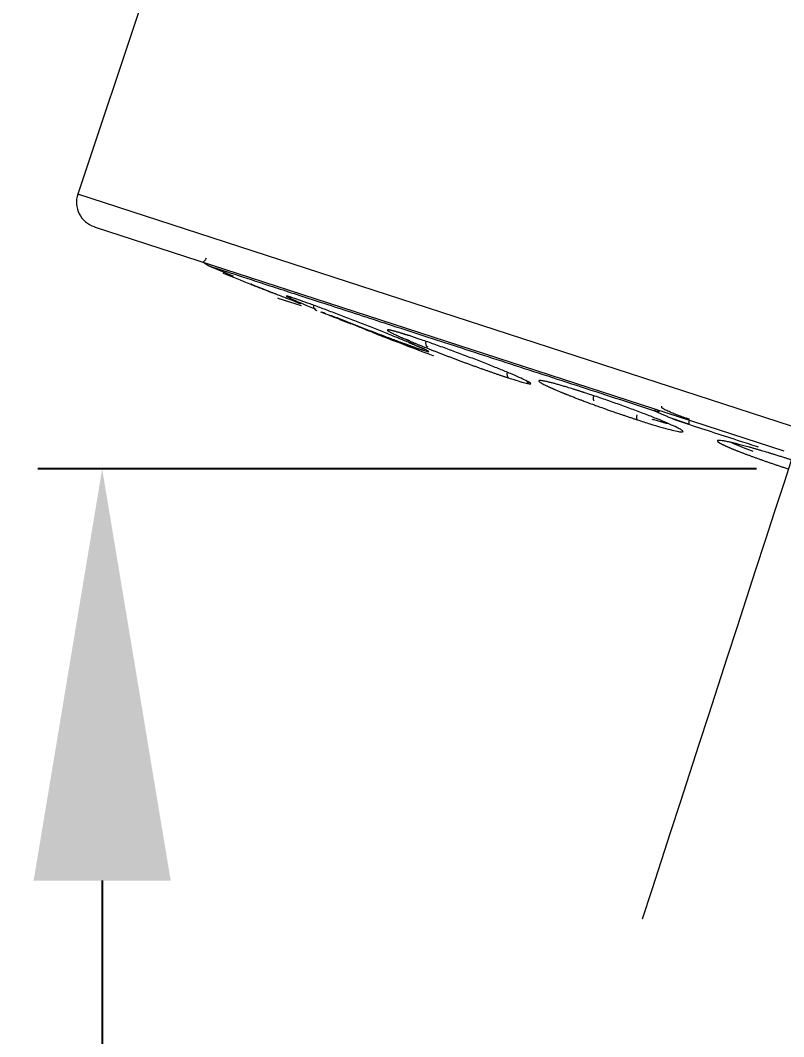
# Model space of a CAD drawing. Header units: millimetres. Extents: x 15183 to 15777, y -3358 to -2518.
# Drawn here: x 15446.02 to 15460.86, y -2827.81 to -2808.06 of the extents above; entities that cross this region are included whole.
import ezdxf

# ---------------------------------------------------------------- set-up
doc = ezdxf.new("R2010")
doc.units = ezdxf.units.MM
doc.linetypes.add('CENTERX2', pattern=[101.6, 63.5, -12.7, 12.7, -12.7])
doc.layers.add('CENTER', color=1, linetype='CENTERX2', lineweight=15)
doc.layers.add('DIM_', color=5, linetype='Continuous', lineweight=9)
doc.styles.get("Standard").update_dxf_attribs({"font": 'arial.ttf'})
doc.dimstyles.new('사본(2) STANDARD', dxfattribs={"dimscale": 0, "dimtxt": 4, "dimasz": 4, "dimexe": 1.25, "dimexo": 0.625, "dimgap": 1.5, "dimtad": 3, "dimtih": 1, "dimtoh": 1, "dimdec": 1, "dimzin": 9, "dimdsep": 46, "dimtxsty": 'Standard', "dimcen": 2.5, "dimclrd": 5, "dimclre": 5, "dimclrt": 5, "dimadec": 0, "dimazin": 0, "dimtfac": 1, "dimtdec": 1, "dimtmove": 0, "dimatfit": 3, "dimfxl": 1.25, "dimtfill": 1, "dimtolj": 1, "dimtzin": 0, "dimarcsym": 0})

# ---------------------------------------------------------------- blocks, each defined once
blk = doc.blocks.new('*D1')
at = {"layer": 'Defpoints', "color": 0, "transparency": 16777216}
for p in [(15447.607, -2816.777), (15460.954, -2816.777, 0), (15651.36, -3036.59, 0)]:
    blk.add_point(p, dxfattribs=at)
at = {"layer": 'DIM_', "color": 5, "lineweight": -2, "transparency": 16777216}
for p, q in [((15460.329, -2816.777), (15446.357, -2816.777)), ((15447.607, -2824.777), (15447.607, -2921.099)), ((15447.607, -3028.59), (15447.607, -2932.268)), ((15650.735, -3036.59), (15446.357, -3036.59))]:
    blk.add_line(p, q, dxfattribs=at)
at = {"layer": 'DIM_', "color": 5, "transparency": 16777216}
for points in [[(15446.274, -2824.777), (15448.94, -2824.777), (15447.607, -2816.777)], [(15446.274, -3028.59), (15448.94, -3028.59), (15447.607, -3036.59)]]:
    blk.add_solid(points, dxfattribs=at)
at = {"layer": 'DIM_', "color": 5, "transparency": 16777216, "insert": (15447.607, -2926.684), "char_height": 8, "attachment_point": 5, "bg_fill": 3, "box_fill_scale": 1.1, "bg_fill_color": 256, "bg_fill_true_color": 13158600, "bg_fill_transparency": 0}
blk.add_mtext('\\A1;219.8', dxfattribs=at)
blk = doc.blocks.new('*D3')
at = {"layer": 'Defpoints', "color": 0, "transparency": 16777216}
for p in [(15499.23, -2698.977, 0), (15677.36, -2727.19, 0), (15544.69, -2774.914), (15389.532, -3036.59, 0), (15677.36, -3115.614, 0)]:
    blk.add_point(p, dxfattribs=at)
at = {"layer": 'DIM_', "color": 5, "lineweight": -2, "transparency": 16777216}
for start, end in [(252.718322, 260.183538), (261.814624, 269.281678)]:
    blk.add_arc((15677.36, -2150.747), 638.111, start, end, dxfattribs=at)
at = {"layer": 'DIM_', "color": 5, "transparency": 16777216}
for points in [[(15487.393, -2761.322), (15488.201, -2758.78), (15480.173, -2757.627)], [(15669.369, -2787.475), (15669.352, -2790.141), (15677.36, -2788.858)]]:
    blk.add_solid(points, dxfattribs=at)
at = {"layer": 'DIM_', "color": 5, "transparency": 16777216, "insert": (15577.538, -2781.002), "char_height": 8, "attachment_point": 5, "bg_fill": 3, "box_fill_scale": 1.1, "bg_fill_color": 256, "bg_fill_true_color": 13158600, "bg_fill_transparency": 0}
blk.add_mtext('\\A1;18°', dxfattribs=at)
blk = doc.blocks.new('*D10')
at = {"layer": 'Defpoints', "color": 0, "transparency": 16777216}
for p in [(15418.411, -2621.89), (15586.061, -2621.89), (15651.36, -3036.59, 0)]:
    blk.add_point(p, dxfattribs=at)
at = {"layer": 'DIM_', "color": 5, "lineweight": -2, "transparency": 16777216}
for p, q in [((15585.436, -2621.89), (15417.161, -2621.89)), ((15418.411, -2629.89), (15418.411, -2823.724)), ((15418.411, -3028.59), (15418.411, -2834.757)), ((15650.735, -3036.59), (15417.161, -3036.59))]:
    blk.add_line(p, q, dxfattribs=at)
at = {"layer": 'DIM_', "color": 5, "transparency": 16777216}
for points in [[(15417.077, -2629.89), (15419.744, -2629.89), (15418.411, -2621.89)], [(15417.077, -3028.59), (15419.744, -3028.59), (15418.411, -3036.59)]]:
    blk.add_solid(points, dxfattribs=at)
at = {"layer": 'DIM_', "color": 5, "transparency": 16777216, "insert": (15418.411, -2829.24), "char_height": 8, "attachment_point": 5, "bg_fill": 3, "box_fill_scale": 1.1, "bg_fill_color": 256, "bg_fill_true_color": 13158600, "bg_fill_transparency": 0}
blk.add_mtext('\\A1;414.7', dxfattribs=at)

msp = doc.modelspace()

# ---------------------------------------------------------------- linework, layer by layer
at = {"linetype": 'Continuous', "lineweight": 18}
for p, q in [((15456.375, -2783.724, 0), (15447.133, -2811.434, 0)), ((15447.452, -2812.068, 0), (15460.858, -2816.423, 0)), ((15451.02, -2813.453, 0), (15451.024, -2813.455, 0)), ((15451.024, -2813.455, 0), (15451.478, -2813.602, 0))]:
    msp.add_line(p, q, dxfattribs=at)
at = {"linetype": 'Continuous', "lineweight": 13}
msp.add_line((15461.007, -2815.942, 0), (15447.133, -2811.434, 0), dxfattribs=at)
at = {"linetype": 'Continuous', "lineweight": 18}
for centre, radius, start, end in [((15447.607, -2811.592, 0), 0.5, 161.5544, 252), ((15511.8, -2661.718, 0), 163.404, 247.76094, 247.96482), ((15511.8, -2661.718, 0), 163.404, 249.00871, 249.29713), ((15454.139, -2814.29, 0), 0.3, 249.3671, 252.0014)]:
    msp.add_arc(centre, radius, start, end, dxfattribs=at)
for centre, major_axis, ratio, start_param, end_param in [((15449.639, -2812.681, 0), (0.0636, 0.0772), 0.006398, 3.055767, 4.696151), ((15455.551, -2814.916, 0), (0.0309, 0.0951), 0.707107, 1.623156, 3.089576), ((15458.044, -2815.726, 0), (0.0309, 0.0951), 0.382683, 1.658598, 3.089576), ((15458.398, -2815.557, 0), (-0.0632, -0.0775), 0.977389, 0.359372, 1.234491)]:
    msp.add_ellipse(centre, major_axis=major_axis, ratio=ratio, start_param=start_param, end_param=end_param, dxfattribs=at)
at = {"linetype": 'Continuous', "lineweight": 13}
for centre, major_axis, ratio, start_param, end_param in [((15450.178, -2812.934, 0), (-0.0309, -0.0951), 0.983374, 6.04784, 6.209619), ((15451.809, -2813.605, 0), (0.0309, 0.0951), 0.92388, 1.778536, 3.141593), ((15453.969, -2814.306, 0), (0.0309, 0.0951), 0.707107, 1.703967, 3.141593), ((15457.201, -2815.357, 0), (0.0309, 0.0951), 0.382683, 1.676066, 3.141593), ((15458.396, -2815.526, 0), (-0.0946, 0.0326), 0.930392, 1.501209, 1.723426), ((15459.046, -2815.815, 0), (0.0309, 0.0951), 0.181591, 1.758373, 3.068028)]:
    msp.add_ellipse(centre, major_axis=major_axis, ratio=ratio, start_param=start_param, end_param=end_param, dxfattribs=at)
at = {"linetype": 'Continuous', "lineweight": 18}
for points, knots in [([(15449.575, -2812.758, 0), (15449.578, -2812.76, 0), (15449.584, -2812.765, 0), (15449.592, -2812.771, 0), (15449.601, -2812.778, 0), (15449.609, -2812.784, 0), (15449.618, -2812.79, 0), (15449.627, -2812.796, 0), (15449.635, -2812.801, 0), (15449.644, -2812.806, 0), (15449.653, -2812.811, 0), (15449.662, -2812.816, 0), (15449.671, -2812.821, 0), (15449.68, -2812.825, 0), (15449.688, -2812.83, 0), (15449.697, -2812.834, 0), (15449.703, -2812.836, 0), (15449.706, -2812.837, 0)], [0, 0, 0, 0, 0.06992, 0.139346, 0.208285, 0.276744, 0.344728, 0.412244, 0.4793, 0.545902, 0.612057, 0.677772, 0.743054, 0.80791, 0.872348, 0.936376, 1, 1, 1, 1]), ([(15449.706, -2812.837, 0), (15449.71, -2812.839, 0), (15449.718, -2812.842, 0), (15449.729, -2812.847, 0), (15449.74, -2812.852, 0), (15449.751, -2812.856, 0), (15449.762, -2812.861, 0), (15449.773, -2812.865, 0), (15449.784, -2812.87, 0), (15449.794, -2812.874, 0), (15449.805, -2812.879, 0), (15449.815, -2812.883, 0), (15449.826, -2812.887, 0), (15449.836, -2812.892, 0), (15449.846, -2812.896, 0), (15449.856, -2812.9, 0), (15449.866, -2812.904, 0), (15449.876, -2812.908, 0), (15449.885, -2812.912, 0), (15449.895, -2812.916, 0), (15449.905, -2812.92, 0), (15449.926, -2812.929, 0), (15449.957, -2812.943, 0), (15449.997, -2812.96, 0), (15450.032, -2812.975, 0), (15450.059, -2812.986, 0), (15450.077, -2812.995, 0), (15450.089, -2813, 0), (15450.1, -2813.005, 0), (15450.11, -2813.009, 0), (15450.119, -2813.013, 0), (15450.127, -2813.017, 0), (15450.134, -2813.02, 0), (15450.139, -2813.023, 0), (15450.144, -2813.025, 0), (15450.147, -2813.027, 0), (15450.15, -2813.028, 0), (15450.151, -2813.029, 0), (15450.151, -2813.029, 0), (15450.15, -2813.03, 0), (15450.148, -2813.029, 0), (15450.145, -2813.028, 0), (15450.142, -2813.027, 0), (15450.14, -2813.027, 0)], [0, 0, 0, 0, 0.013469, 0.026873, 0.040216, 0.053505, 0.066744, 0.079941, 0.0931, 0.106227, 0.119328, 0.132409, 0.145475, 0.158532, 0.171587, 0.184644, 0.197709, 0.210788, 0.223886, 0.23701, 0.250163, 0.263353, 0.326129, 0.388844, 0.452122, 0.516564, 0.545947, 0.574896, 0.603469, 0.631727, 0.659731, 0.687546, 0.715237, 0.742872, 0.770517, 0.798241, 0.82611, 0.854191, 0.882549, 0.911249, 0.940351, 0.969916, 1, 1, 1, 1]), ([(15449.706, -2812.837, 0), (15449.83, -2812.877, 0), (15449.989, -2812.929, 0), (15450.378, -2813.056, 0), (15450.607, -2813.13, 0), (15451.13, -2813.3, 0), (15451.424, -2813.396, 0), (15452.072, -2813.606, 0), (15452.426, -2813.721, 0), (15453.185, -2813.968, 0), (15453.592, -2814.1, 0), (15454.449, -2814.378, 0), (15454.9, -2814.525, 0), (15455.839, -2814.83, 0), (15456.327, -2814.988, 0), (15457.328, -2815.314, 0), (15457.843, -2815.481, 0), (15458.366, -2815.651, 0)], [0, 0, 0, 0, 0.125, 0.125, 0.25, 0.25, 0.375, 0.375, 0.5, 0.5, 0.625, 0.625, 0.75, 0.75, 0.875, 0.875, 1, 1, 1, 1]), ([(15450.495, -2813.186, 0), (15450.496, -2813.186, 0), (15450.496, -2813.186, 0), (15450.498, -2813.187, 0), (15450.5, -2813.187, 0), (15450.503, -2813.189, 0), (15450.507, -2813.19, 0), (15450.513, -2813.192, 0), (15450.52, -2813.195, 0), (15450.529, -2813.199, 0), (15450.54, -2813.203, 0), (15450.554, -2813.209, 0), (15450.57, -2813.215, 0), (15450.589, -2813.222, 0), (15450.613, -2813.232, 0), (15450.647, -2813.245, 0), (15450.701, -2813.267, 0), (15450.783, -2813.299, 0), (15450.865, -2813.331, 0), (15450.928, -2813.356, 0), (15450.961, -2813.369, 0), (15450.991, -2813.381, 0), (15451.01, -2813.389, 0), (15451.018, -2813.392, 0)], [0, 0, 0, 0, 0.0219, 0.04632, 0.073264, 0.102733, 0.13473, 0.169256, 0.20631, 0.245897, 0.285552, 0.326575, 0.368963, 0.412713, 0.457819, 0.517807, 0.606472, 0.723797, 0.869771, 0.903292, 0.938784, 0.976253, 1, 1, 1, 1]), ([(15451.469, -2813.57, 0), (15451.43, -2813.554, 0), (15451.39, -2813.538, 0), (15451.268, -2813.49, 0), (15451.188, -2813.458, 0), (15451.037, -2813.399, 0), (15450.967, -2813.371, 0), (15450.838, -2813.321, 0), (15450.781, -2813.298, 0), (15450.68, -2813.258, 0), (15450.637, -2813.241, 0), (15450.567, -2813.214, 0), (15450.54, -2813.203, 0), (15450.505, -2813.189, 0), (15450.496, -2813.186, 0), (15450.495, -2813.186, 0)], [0, 0, 0, 0, 0.071567, 0.071567, 0.226306, 0.226306, 0.381045, 0.381045, 0.535783, 0.535783, 0.690522, 0.690522, 0.845261, 0.845261, 1, 1, 1, 1]), ([(15451.296, -2813.446, 0), (15451.293, -2813.445, 0), (15451.287, -2813.443, 0), (15451.278, -2813.44, 0), (15451.269, -2813.437, 0), (15451.26, -2813.434, 0), (15451.251, -2813.432, 0), (15451.242, -2813.429, 0), (15451.232, -2813.426, 0), (15451.224, -2813.424, 0), (15451.215, -2813.421, 0), (15451.206, -2813.419, 0), (15451.198, -2813.417, 0), (15451.191, -2813.416, 0), (15451.187, -2813.416, 0), (15451.185, -2813.417, 0), (15451.185, -2813.418, 0), (15451.189, -2813.421, 0), (15451.195, -2813.425, 0), (15451.204, -2813.431, 0), (15451.217, -2813.437, 0), (15451.233, -2813.445, 0), (15451.251, -2813.454, 0), (15451.273, -2813.464, 0), (15451.3, -2813.477, 0), (15451.339, -2813.494, 0), (15451.395, -2813.519, 0), (15451.471, -2813.551, 0), (15451.571, -2813.593, 0), (15451.672, -2813.635, 0), (15451.74, -2813.663, 0), (15451.762, -2813.672, 0)], [0, 0, 0, 0, 0.012487, 0.025899, 0.040235, 0.055498, 0.071687, 0.088803, 0.106846, 0.125817, 0.145714, 0.166541, 0.198498, 0.229082, 0.25829, 0.286118, 0.312563, 0.347965, 0.383407, 0.418894, 0.454428, 0.490014, 0.525655, 0.561353, 0.597112, 0.647446, 0.708518, 0.780326, 0.862866, 0.95613, 1, 1, 1, 1]), ([(15453.85, -2814.469, 0), (15453.885, -2814.48, 0), (15453.913, -2814.489, 0), (15453.95, -2814.498, 0), (15453.96, -2814.499, 0), (15453.961, -2814.495, 0), (15453.953, -2814.49, 0), (15453.919, -2814.471, 0), (15453.893, -2814.459, 0), (15453.825, -2814.428, 0), (15453.783, -2814.409, 0), (15453.683, -2814.366, 0), (15453.626, -2814.342, 0), (15453.498, -2814.289, 0), (15453.428, -2814.26, 0), (15453.278, -2814.199, 0), (15453.198, -2814.166, 0), (15453.031, -2814.099, 0), (15452.944, -2814.065, 0), (15452.766, -2813.995, 0), (15452.675, -2813.959, 0), (15452.494, -2813.889, 0), (15452.403, -2813.854, 0), (15452.225, -2813.785, 0), (15452.138, -2813.752, 0), (15451.97, -2813.688, 0), (15451.889, -2813.658, 0), (15451.737, -2813.602, 0), (15451.666, -2813.576, 0), (15451.536, -2813.529, 0), (15451.478, -2813.508, 0), (15451.375, -2813.472, 0), (15451.331, -2813.457, 0), (15451.296, -2813.446, 0)], [0, 0, 0, 0, 0.0625, 0.0625, 0.125, 0.125, 0.1875, 0.1875, 0.25, 0.25, 0.3125, 0.3125, 0.375, 0.375, 0.4375, 0.4375, 0.5, 0.5, 0.5625, 0.5625, 0.625, 0.625, 0.6875, 0.6875, 0.75, 0.75, 0.8125, 0.8125, 0.875, 0.875, 0.9375, 0.9375, 1, 1, 1, 1]), ([(15451.855, -2813.722, 0), (15451.877, -2813.731, 0), (15451.936, -2813.754, 0), (15452.05, -2813.799, 0), (15452.21, -2813.862, 0), (15452.346, -2813.916, 0), (15452.428, -2813.948, 0), (15452.444, -2813.955, 0)], [0, 0, 0, 0, 0.10688, 0.294234, 0.562009, 0.910147, 1, 1, 1, 1]), ([(15453.264, -2814.278, 0), (15453.265, -2814.279, 0), (15453.256, -2814.275, 0), (15453.221, -2814.261, 0), (15453.195, -2814.251, 0), (15453.125, -2814.224, 0), (15453.083, -2814.207, 0), (15452.982, -2814.167, 0), (15452.924, -2814.144, 0), (15452.796, -2814.093, 0), (15452.725, -2814.066, 0), (15452.575, -2814.006, 0), (15452.494, -2813.974, 0), (15452.327, -2813.908, 0), (15452.24, -2813.874, 0), (15452.062, -2813.804, 0), (15451.971, -2813.768, 0), (15451.881, -2813.732, 0)], [0, 0, 0, 0, 0.125, 0.125, 0.25, 0.25, 0.375, 0.375, 0.5, 0.5, 0.625, 0.625, 0.75, 0.75, 0.875, 0.875, 1, 1, 1, 1]), ([(15452.046, -2813.787, 0), (15452.047, -2813.787, 0), (15452.057, -2813.791, 0), (15452.077, -2813.799, 0), (15452.108, -2813.812, 0), (15452.139, -2813.824, 0), (15452.17, -2813.836, 0), (15452.202, -2813.849, 0), (15452.233, -2813.861, 0), (15452.265, -2813.874, 0), (15452.297, -2813.886, 0), (15452.329, -2813.899, 0), (15452.361, -2813.912, 0), (15452.393, -2813.925, 0), (15452.426, -2813.937, 0), (15452.458, -2813.95, 0), (15452.491, -2813.963, 0), (15452.524, -2813.976, 0), (15452.556, -2813.988, 0), (15452.589, -2814.001, 0), (15452.622, -2814.014, 0), (15452.654, -2814.026, 0), (15452.687, -2814.039, 0), (15452.719, -2814.052, 0), (15452.752, -2814.064, 0), (15452.784, -2814.077, 0), (15452.816, -2814.089, 0), (15452.848, -2814.101, 0), (15452.88, -2814.114, 0), (15452.912, -2814.126, 0), (15452.944, -2814.138, 0), (15452.975, -2814.15, 0), (15453.006, -2814.162, 0), (15453.037, -2814.173, 0), (15453.068, -2814.185, 0), (15453.099, -2814.197, 0), (15453.129, -2814.208, 0), (15453.159, -2814.219, 0), (15453.188, -2814.23, 0), (15453.217, -2814.241, 0), (15453.246, -2814.252, 0), (15453.275, -2814.263, 0), (15453.303, -2814.273, 0), (15453.33, -2814.283, 0), (15453.358, -2814.293, 0), (15453.384, -2814.303, 0), (15453.411, -2814.313, 0), (15453.437, -2814.323, 0), (15453.462, -2814.332, 0), (15453.487, -2814.341, 0), (15453.511, -2814.35, 0), (15453.535, -2814.359, 0), (15453.559, -2814.367, 0), (15453.581, -2814.375, 0), (15453.604, -2814.383, 0), (15453.625, -2814.391, 0), (15453.647, -2814.399, 0), (15453.667, -2814.406, 0), (15453.687, -2814.413, 0), (15453.706, -2814.42, 0), (15453.725, -2814.426, 0), (15453.743, -2814.433, 0), (15453.76, -2814.439, 0), (15453.777, -2814.444, 0), (15453.793, -2814.45, 0), (15453.808, -2814.455, 0), (15453.823, -2814.46, 0), (15453.837, -2814.464, 0), (15453.845, -2814.467, 0), (15453.85, -2814.469, 0)], [0, 0, 0, 0, 0.000387, 0.015497, 0.030607, 0.045718, 0.06083, 0.075942, 0.091055, 0.106169, 0.121284, 0.136399, 0.151515, 0.166631, 0.181748, 0.196866, 0.211985, 0.227105, 0.242225, 0.257347, 0.27247, 0.287593, 0.302717, 0.317843, 0.332969, 0.348096, 0.363225, 0.378354, 0.393486, 0.408618, 0.423751, 0.438886, 0.454022, 0.469159, 0.484298, 0.499438, 0.51458, 0.529723, 0.544868, 0.560015, 0.575163, 0.590312, 0.605463, 0.620616, 0.635771, 0.650927, 0.666085, 0.681245, 0.696406, 0.711569, 0.726733, 0.741899, 0.757066, 0.772235, 0.787407, 0.80258, 0.817755, 0.832933, 0.848114, 0.863298, 0.878484, 0.893674, 0.908865, 0.924058, 0.93925, 0.954442, 0.969632, 0.984818, 1, 1, 1, 1]), ([(15452.713, -2814.061, 0), (15452.767, -2814.082, 0), (15452.823, -2814.104, 0), (15452.879, -2814.126, 0), (15452.893, -2814.132, 0), (15452.907, -2814.137, 0), (15452.92, -2814.142, 0), (15452.933, -2814.148, 0), (15452.946, -2814.153, 0), (15452.959, -2814.158, 0), (15452.971, -2814.163, 0), (15452.983, -2814.167, 0), (15452.995, -2814.172, 0), (15453.006, -2814.177, 0), (15453.017, -2814.181, 0), (15453.028, -2814.185, 0), (15453.039, -2814.189, 0), (15453.049, -2814.194, 0), (15453.057, -2814.197, 0), (15453.066, -2814.2, 0), (15453.076, -2814.204, 0), (15453.093, -2814.211, 0), (15453.116, -2814.22, 0), (15453.138, -2814.229, 0), (15453.16, -2814.237, 0), (15453.18, -2814.245, 0), (15453.199, -2814.253, 0), (15453.216, -2814.259, 0), (15453.23, -2814.265, 0), (15453.241, -2814.269, 0), (15453.249, -2814.273, 0), (15453.255, -2814.275, 0), (15453.259, -2814.276, 0), (15453.262, -2814.277, 0), (15453.264, -2814.278, 0), (15453.265, -2814.279, 0), (15453.265, -2814.279, 0), (15453.265, -2814.279, 0), (15453.264, -2814.278, 0)], [0, 0, 0, 0, 0.157029, 0.172875, 0.188684, 0.204456, 0.22019, 0.235887, 0.251545, 0.267165, 0.282747, 0.298291, 0.313796, 0.329262, 0.344689, 0.360076, 0.375424, 0.390733, 0.406001, 0.411771, 0.427969, 0.454595, 0.491653, 0.539148, 0.574192, 0.616186, 0.665126, 0.714537, 0.760037, 0.801633, 0.83933, 0.868569, 0.895718, 0.920772, 0.943728, 0.964585, 0.983342, 1, 1, 1, 1]), ([(15453.575, -2814.186, 0), (15453.57, -2814.185, 0), (15453.559, -2814.181, 0), (15453.541, -2814.175, 0), (15453.523, -2814.17, 0), (15453.504, -2814.164, 0), (15453.484, -2814.157, 0), (15453.464, -2814.151, 0), (15453.443, -2814.144, 0), (15453.421, -2814.138, 0), (15453.399, -2814.131, 0), (15453.373, -2814.123, 0), (15453.346, -2814.115, 0), (15453.317, -2814.107, 0), (15453.292, -2814.1, 0), (15453.27, -2814.094, 0), (15453.249, -2814.089, 0), (15453.228, -2814.084, 0), (15453.208, -2814.079, 0), (15453.191, -2814.076, 0), (15453.177, -2814.074, 0), (15453.166, -2814.074, 0), (15453.159, -2814.074, 0), (15453.154, -2814.076, 0), (15453.152, -2814.079, 0), (15453.155, -2814.085, 0), (15453.169, -2814.095, 0), (15453.197, -2814.112, 0), (15453.245, -2814.138, 0), (15453.318, -2814.173, 0), (15453.42, -2814.219, 0), (15453.515, -2814.26, 0), (15453.581, -2814.288, 0), (15453.605, -2814.298, 0), (15453.629, -2814.308, 0), (15453.654, -2814.318, 0), (15453.68, -2814.329, 0), (15453.706, -2814.34, 0), (15453.732, -2814.351, 0), (15453.759, -2814.362, 0), (15453.786, -2814.373, 0), (15453.814, -2814.384, 0), (15453.842, -2814.395, 0), (15453.871, -2814.407, 0), (15453.9, -2814.418, 0), (15453.929, -2814.43, 0), (15453.959, -2814.442, 0), (15453.989, -2814.454, 0), (15454.019, -2814.466, 0), (15454.049, -2814.478, 0), (15454.08, -2814.49, 0), (15454.111, -2814.502, 0), (15454.143, -2814.514, 0), (15454.174, -2814.526, 0), (15454.206, -2814.538, 0), (15454.238, -2814.551, 0), (15454.27, -2814.563, 0), (15454.302, -2814.575, 0), (15454.335, -2814.588, 0), (15454.367, -2814.6, 0), (15454.4, -2814.613, 0), (15454.433, -2814.625, 0), (15454.465, -2814.637, 0), (15454.498, -2814.65, 0), (15454.531, -2814.662, 0), (15454.564, -2814.674, 0), (15454.597, -2814.687, 0), (15454.63, -2814.699, 0), (15454.663, -2814.711, 0), (15454.696, -2814.723, 0), (15454.728, -2814.735, 0), (15454.761, -2814.747, 0), (15454.793, -2814.759, 0), (15454.826, -2814.77, 0), (15454.858, -2814.782, 0), (15454.89, -2814.794, 0), (15454.922, -2814.805, 0), (15454.953, -2814.817, 0), (15454.985, -2814.828, 0), (15455.016, -2814.839, 0), (15455.047, -2814.85, 0), (15455.078, -2814.861, 0), (15455.108, -2814.871, 0), (15455.138, -2814.882, 0), (15455.168, -2814.892, 0), (15455.197, -2814.902, 0), (15455.226, -2814.913, 0), (15455.255, -2814.922, 0), (15455.283, -2814.932, 0), (15455.311, -2814.942, 0), (15455.338, -2814.951, 0), (15455.365, -2814.96, 0), (15455.392, -2814.969, 0), (15455.418, -2814.978, 0), (15455.443, -2814.986, 0), (15455.468, -2814.994, 0), (15455.493, -2815.002, 0), (15455.509, -2815.008, 0), (15455.517, -2815.01, 0)], [0, 0, 0, 0, 0.005346, 0.01109, 0.017232, 0.023773, 0.030712, 0.03805, 0.045787, 0.053924, 0.062459, 0.071394, 0.085043, 0.098126, 0.110643, 0.12259, 0.133968, 0.14915, 0.16435, 0.179568, 0.194808, 0.210069, 0.225353, 0.240663, 0.255998, 0.278544, 0.305368, 0.336469, 0.371844, 0.41149, 0.455399, 0.503559, 0.511063, 0.518567, 0.526072, 0.533576, 0.541081, 0.548587, 0.556093, 0.563599, 0.571106, 0.578612, 0.58612, 0.593627, 0.601135, 0.608643, 0.616152, 0.623661, 0.631171, 0.638681, 0.646192, 0.653703, 0.661215, 0.668727, 0.67624, 0.683753, 0.691267, 0.698781, 0.706296, 0.713812, 0.721329, 0.728846, 0.736363, 0.743882, 0.751401, 0.758921, 0.766441, 0.773963, 0.781485, 0.789008, 0.796531, 0.804056, 0.811581, 0.819108, 0.826635, 0.834163, 0.841691, 0.849221, 0.856751, 0.864283, 0.871815, 0.879347, 0.886881, 0.894415, 0.901951, 0.909488, 0.917026, 0.924565, 0.932106, 0.939649, 0.947192, 0.954737, 0.962283, 0.969828, 0.977373, 0.984917, 0.99246, 1, 1, 1, 1]), ([(15453.376, -2814.202, 0), (15453.397, -2814.21, 0), (15453.47, -2814.237, 0), (15453.537, -2814.261, 0), (15453.582, -2814.277, 0)], [0, 0, 0, 0, 0.2697, 1, 1, 1, 1]), ([(15455.517, -2815.01, 0), (15455.582, -2815.032, 0), (15455.642, -2815.05, 0), (15455.745, -2815.082, 0), (15455.79, -2815.094, 0), (15455.862, -2815.113, 0), (15455.89, -2815.119, 0), (15455.929, -2815.124, 0), (15455.939, -2815.124, 0), (15455.941, -2815.116, 0), (15455.934, -2815.108, 0), (15455.901, -2815.087, 0), (15455.875, -2815.073, 0), (15455.808, -2815.039, 0), (15455.766, -2815.019, 0), (15455.666, -2814.975, 0), (15455.609, -2814.95, 0), (15455.482, -2814.896, 0), (15455.412, -2814.867, 0), (15455.262, -2814.806, 0), (15455.182, -2814.774, 0), (15455.015, -2814.708, 0), (15454.927, -2814.674, 0), (15454.749, -2814.605, 0), (15454.658, -2814.571, 0), (15454.476, -2814.503, 0), (15454.385, -2814.469, 0), (15454.205, -2814.404, 0), (15454.117, -2814.372, 0), (15453.948, -2814.312, 0), (15453.866, -2814.284, 0), (15453.713, -2814.232, 0), (15453.641, -2814.208, 0), (15453.575, -2814.186, 0)], [0, 0, 0, 0, 0.0625, 0.0625, 0.125, 0.125, 0.1875, 0.1875, 0.25, 0.25, 0.3125, 0.3125, 0.375, 0.375, 0.4375, 0.4375, 0.5, 0.5, 0.5625, 0.5625, 0.625, 0.625, 0.6875, 0.6875, 0.75, 0.75, 0.8125, 0.8125, 0.875, 0.875, 0.9375, 0.9375, 1, 1, 1, 1]), ([(15453.567, -2814.318, 0), (15453.571, -2814.319, 0), (15453.582, -2814.324, 0), (15453.601, -2814.332, 0), (15453.622, -2814.341, 0), (15453.643, -2814.35, 0), (15453.664, -2814.358, 0), (15453.684, -2814.367, 0), (15453.703, -2814.375, 0), (15453.722, -2814.383, 0), (15453.74, -2814.391, 0), (15453.757, -2814.398, 0), (15453.774, -2814.405, 0), (15453.79, -2814.412, 0), (15453.805, -2814.419, 0), (15453.82, -2814.426, 0), (15453.833, -2814.432, 0), (15453.847, -2814.438, 0), (15453.855, -2814.442, 0), (15453.859, -2814.444, 0)], [0, 0, 0, 0, 0.030366, 0.09094, 0.151517, 0.212099, 0.272684, 0.333273, 0.393867, 0.454465, 0.515069, 0.575678, 0.636291, 0.69691, 0.757534, 0.818163, 0.878796, 0.939436, 1, 1, 1, 1]), ([(15456.987, -2815.295, 0), (15456.98, -2815.293, 0), (15456.967, -2815.288, 0), (15456.947, -2815.282, 0), (15456.927, -2815.275, 0), (15456.905, -2815.268, 0), (15456.883, -2815.261, 0), (15456.86, -2815.254, 0), (15456.836, -2815.247, 0), (15456.812, -2815.239, 0), (15456.787, -2815.231, 0), (15456.731, -2815.214, 0), (15456.657, -2815.191, 0), (15456.582, -2815.169, 0), (15456.532, -2815.154, 0), (15456.494, -2815.143, 0), (15456.457, -2815.133, 0), (15456.422, -2815.123, 0), (15456.389, -2815.114, 0), (15456.357, -2815.106, 0), (15456.327, -2815.098, 0), (15456.298, -2815.091, 0), (15456.265, -2815.083, 0), (15456.231, -2815.075, 0), (15456.197, -2815.068, 0), (15456.167, -2815.063, 0), (15456.143, -2815.059, 0), (15456.124, -2815.058, 0), (15456.112, -2815.059, 0), (15456.104, -2815.06, 0), (15456.098, -2815.063, 0), (15456.097, -2815.068, 0), (15456.101, -2815.076, 0), (15456.114, -2815.087, 0), (15456.139, -2815.104, 0), (15456.172, -2815.122, 0), (15456.206, -2815.14, 0), (15456.234, -2815.154, 0), (15456.256, -2815.164, 0), (15456.276, -2815.173, 0), (15456.296, -2815.182, 0), (15456.314, -2815.191, 0), (15456.331, -2815.199, 0), (15456.348, -2815.206, 0), (15456.363, -2815.212, 0), (15456.376, -2815.218, 0), (15456.388, -2815.223, 0), (15456.398, -2815.228, 0), (15456.414, -2815.235, 0), (15456.438, -2815.245, 0), (15456.468, -2815.258, 0), (15456.497, -2815.27, 0), (15456.523, -2815.281, 0), (15456.546, -2815.29, 0), (15456.567, -2815.299, 0), (15456.584, -2815.306, 0), (15456.598, -2815.311, 0), (15456.609, -2815.316, 0), (15456.616, -2815.319, 0), (15456.624, -2815.322, 0), (15456.634, -2815.326, 0), (15456.65, -2815.332, 0), (15456.669, -2815.339, 0), (15456.691, -2815.348, 0), (15456.717, -2815.359, 0), (15456.76, -2815.375, 0), (15456.816, -2815.397, 0), (15456.885, -2815.424, 0), (15456.956, -2815.45, 0), (15457.025, -2815.476, 0), (15457.088, -2815.5, 0), (15457.136, -2815.518, 0), (15457.18, -2815.534, 0), (15457.24, -2815.555, 0), (15457.337, -2815.591, 0), (15457.434, -2815.625, 0), (15457.513, -2815.653, 0), (15457.558, -2815.668, 0), (15457.606, -2815.685, 0), (15457.656, -2815.702, 0), (15457.708, -2815.72, 0), (15457.757, -2815.736, 0), (15457.8, -2815.751, 0), (15457.836, -2815.763, 0), (15457.87, -2815.774, 0), (15457.902, -2815.785, 0), (15457.932, -2815.795, 0), (15457.96, -2815.804, 0), (15457.987, -2815.813, 0), (15458.003, -2815.818, 0), (15458.011, -2815.821, 0)], [0, 0, 0, 0, 0.004687, 0.009604, 0.014751, 0.020128, 0.025734, 0.031571, 0.037637, 0.043934, 0.05046, 0.057218, 0.088279, 0.110936, 0.123042, 0.135154, 0.147271, 0.159394, 0.171524, 0.183661, 0.195806, 0.207959, 0.220121, 0.239558, 0.258936, 0.27825, 0.2975, 0.316681, 0.335792, 0.348842, 0.364973, 0.384185, 0.406481, 0.431863, 0.460332, 0.489376, 0.510791, 0.52457, 0.534625, 0.543974, 0.552618, 0.560557, 0.567792, 0.574323, 0.58015, 0.585274, 0.589695, 0.593413, 0.596429, 0.607996, 0.618517, 0.627991, 0.636418, 0.643796, 0.650126, 0.655408, 0.659639, 0.662822, 0.664955, 0.666038, 0.669483, 0.673858, 0.679164, 0.685399, 0.692562, 0.700653, 0.720079, 0.736857, 0.753269, 0.772992, 0.787387, 0.798845, 0.807362, 0.818019, 0.840409, 0.874504, 0.884066, 0.894236, 0.905015, 0.916405, 0.928408, 0.941027, 0.949785, 0.958149, 0.966117, 0.973689, 0.980864, 0.987641, 0.99402, 1, 1, 1, 1]), ([(15458.011, -2815.821, 0), (15458.097, -2815.849, 0), (15458.179, -2815.875, 0), (15458.334, -2815.923, 0), (15458.406, -2815.944, 0), (15458.539, -2815.983, 0), (15458.599, -2815.999, 0), (15458.704, -2816.026, 0), (15458.749, -2816.037, 0), (15458.822, -2816.052, 0), (15458.851, -2816.056, 0), (15458.89, -2816.058, 0), (15458.9, -2816.056, 0), (15458.904, -2816.045, 0), (15458.896, -2816.037, 0), (15458.864, -2816.014, 0), (15458.839, -2815.999, 0), (15458.771, -2815.965, 0), (15458.729, -2815.945, 0), (15458.63, -2815.9, 0), (15458.573, -2815.875, 0), (15458.446, -2815.822, 0), (15458.376, -2815.794, 0), (15458.225, -2815.735, 0), (15458.145, -2815.704, 0), (15457.976, -2815.64, 0), (15457.889, -2815.608, 0), (15457.709, -2815.542, 0), (15457.618, -2815.51, 0), (15457.434, -2815.445, 0), (15457.342, -2815.413, 0), (15457.161, -2815.352, 0), (15457.072, -2815.323, 0), (15456.987, -2815.295, 0)], [0, 0, 0, 0, 0.0625, 0.0625, 0.125, 0.125, 0.1875, 0.1875, 0.25, 0.25, 0.3125, 0.3125, 0.375, 0.375, 0.4375, 0.4375, 0.5, 0.5, 0.5625, 0.5625, 0.625, 0.625, 0.6875, 0.6875, 0.75, 0.75, 0.8125, 0.8125, 0.875, 0.875, 0.9375, 0.9375, 1, 1, 1, 1]), ([(15458.491, -2815.589, 0), (15458.489, -2815.588, 0), (15458.487, -2815.584, 0), (15458.486, -2815.578, 0), (15458.487, -2815.569, 0), (15458.489, -2815.563, 0), (15458.491, -2815.559, 0)], [0, 0, 0, 0, 0.255685, 0.506755, 0.754456, 1, 1, 1, 1]), ([(15458.596, -2815.896, 0), (15458.569, -2815.889, 0), (15458.491, -2815.868, 0), (15458.389, -2815.839, 0), (15458.316, -2815.817, 0), (15458.304, -2815.813, 0)], [0, 0, 0, 0, 0.342303, 0.897457, 1, 1, 1, 1]), ([(15459.014, -2815.91, 0), (15459.009, -2815.909, 0), (15459, -2815.906, 0), (15458.987, -2815.901, 0), (15458.973, -2815.897, 0), (15458.96, -2815.892, 0), (15458.947, -2815.888, 0), (15458.933, -2815.883, 0), (15458.92, -2815.879, 0), (15458.907, -2815.874, 0), (15458.894, -2815.87, 0), (15458.882, -2815.866, 0), (15458.869, -2815.861, 0), (15458.856, -2815.857, 0), (15458.844, -2815.853, 0), (15458.832, -2815.848, 0), (15458.819, -2815.844, 0), (15458.807, -2815.84, 0), (15458.795, -2815.835, 0), (15458.783, -2815.831, 0), (15458.771, -2815.827, 0), (15458.759, -2815.822, 0), (15458.738, -2815.815, 0), (15458.708, -2815.804, 0), (15458.67, -2815.789, 0), (15458.633, -2815.775, 0), (15458.596, -2815.76, 0), (15458.561, -2815.746, 0), (15458.528, -2815.732, 0), (15458.497, -2815.719, 0), (15458.469, -2815.707, 0), (15458.448, -2815.697, 0), (15458.433, -2815.69, 0), (15458.422, -2815.684, 0), (15458.412, -2815.679, 0), (15458.403, -2815.675, 0), (15458.395, -2815.67, 0), (15458.387, -2815.666, 0), (15458.381, -2815.662, 0), (15458.375, -2815.658, 0), (15458.37, -2815.654, 0), (15458.367, -2815.652, 0), (15458.366, -2815.651, 0)], [0, 0, 0, 0, 0.015624, 0.031091, 0.046409, 0.061584, 0.076623, 0.091533, 0.106321, 0.120995, 0.135561, 0.150027, 0.164402, 0.178693, 0.192907, 0.207054, 0.221141, 0.235177, 0.249169, 0.263127, 0.277058, 0.290972, 0.304876, 0.35188, 0.399345, 0.447553, 0.496767, 0.547074, 0.597042, 0.647, 0.697283, 0.748223, 0.77338, 0.798436, 0.82343, 0.848401, 0.87339, 0.898436, 0.92358, 0.948862, 0.974322, 1, 1, 1, 1]), ([(15459.014, -2815.909, 0), (15459.345, -2816.017, 0), (15459.795, -2816.163, 0), (15460.248, -2816.31, 0), (15460.365, -2816.348, 0)], [0, 0, 0, 0, 0.742184, 1, 1, 1, 1]), ([(15461.011, -2816.602, 0), (15461.003, -2816.6, 0), (15460.987, -2816.594, 0), (15460.961, -2816.586, 0), (15460.934, -2816.577, 0), (15460.905, -2816.568, 0), (15460.874, -2816.558, 0), (15460.841, -2816.548, 0), (15460.807, -2816.537, 0), (15460.771, -2816.526, 0), (15460.734, -2816.514, 0), (15460.689, -2816.5, 0), (15460.637, -2816.484, 0), (15460.581, -2816.467, 0), (15460.528, -2816.451, 0), (15460.478, -2816.436, 0), (15460.425, -2816.42, 0), (15460.369, -2816.404, 0), (15460.309, -2816.387, 0), (15460.25, -2816.37, 0), (15460.193, -2816.354, 0), (15460.138, -2816.339, 0), (15460.084, -2816.324, 0), (15460.033, -2816.311, 0), (15459.976, -2816.296, 0), (15459.91, -2816.279, 0), (15459.836, -2816.262, 0), (15459.76, -2816.245, 0), (15459.688, -2816.231, 0), (15459.625, -2816.222, 0), (15459.581, -2816.221, 0), (15459.569, -2816.227, 0), (15459.569, -2816.234, 0), (15459.57, -2816.236, 0), (15459.572, -2816.239, 0), (15459.575, -2816.242, 0), (15459.578, -2816.246, 0), (15459.582, -2816.249, 0), (15459.587, -2816.253, 0), (15459.593, -2816.257, 0), (15459.599, -2816.261, 0), (15459.606, -2816.266, 0), (15459.614, -2816.271, 0), (15459.623, -2816.276, 0), (15459.632, -2816.281, 0), (15459.642, -2816.286, 0), (15459.653, -2816.292, 0), (15459.665, -2816.298, 0), (15459.677, -2816.304, 0), (15459.69, -2816.31, 0), (15459.704, -2816.317, 0), (15459.719, -2816.324, 0), (15459.734, -2816.331, 0), (15459.75, -2816.338, 0), (15459.766, -2816.345, 0), (15459.784, -2816.353, 0), (15459.802, -2816.361, 0), (15459.82, -2816.368, 0), (15459.84, -2816.377, 0), (15459.859, -2816.385, 0), (15459.88, -2816.393, 0), (15459.901, -2816.402, 0), (15459.923, -2816.411, 0), (15459.945, -2816.42, 0), (15459.968, -2816.429, 0), (15459.992, -2816.438, 0), (15460.016, -2816.447, 0), (15460.04, -2816.457, 0), (15460.065, -2816.466, 0), (15460.091, -2816.476, 0), (15460.117, -2816.486, 0), (15460.144, -2816.496, 0), (15460.171, -2816.506, 0), (15460.198, -2816.516, 0), (15460.226, -2816.527, 0), (15460.255, -2816.537, 0), (15460.284, -2816.547, 0), (15460.313, -2816.558, 0), (15460.342, -2816.569, 0), (15460.372, -2816.579, 0), (15460.403, -2816.59, 0), (15460.433, -2816.601, 0), (15460.464, -2816.612, 0), (15460.496, -2816.623, 0), (15460.527, -2816.634, 0), (15460.559, -2816.645, 0), (15460.591, -2816.656, 0), (15460.623, -2816.667, 0), (15460.656, -2816.678, 0), (15460.688, -2816.689, 0), (15460.721, -2816.7, 0), (15460.754, -2816.711, 0), (15460.787, -2816.722, 0), (15460.821, -2816.733, 0), (15460.854, -2816.744, 0), (15460.887, -2816.755, 0), (15460.921, -2816.766, 0), (15460.943, -2816.773, 0), (15460.954, -2816.777, 0)], [0, 0, 0, 0, 0.005353, 0.011103, 0.01725, 0.023795, 0.030737, 0.038076, 0.045814, 0.05395, 0.062483, 0.071415, 0.085093, 0.098194, 0.110715, 0.122655, 0.134012, 0.149206, 0.164417, 0.179647, 0.194898, 0.210171, 0.225467, 0.240788, 0.256136, 0.278432, 0.305096, 0.336128, 0.371526, 0.411285, 0.455397, 0.503851, 0.51135, 0.51885, 0.52635, 0.53385, 0.541351, 0.548852, 0.556354, 0.563855, 0.571358, 0.57886, 0.586363, 0.593866, 0.601369, 0.608873, 0.616378, 0.623883, 0.631388, 0.638894, 0.6464, 0.653907, 0.661414, 0.668922, 0.67643, 0.683939, 0.691448, 0.698959, 0.706469, 0.713981, 0.721493, 0.729005, 0.736518, 0.744032, 0.751547, 0.759063, 0.766579, 0.774096, 0.781614, 0.789132, 0.796651, 0.804171, 0.811692, 0.819214, 0.826737, 0.834261, 0.841785, 0.84931, 0.856836, 0.864363, 0.871891, 0.879419, 0.886948, 0.894478, 0.90201, 0.909542, 0.917076, 0.924611, 0.932147, 0.939685, 0.947224, 0.954764, 0.962305, 0.969846, 0.977387, 0.984926, 0.992464, 1, 1, 1, 1]), ([(15460.264, -2816.438, 0), (15460.254, -2816.434, 0), (15460.169, -2816.402, 0), (15460.021, -2816.344, 0), (15459.891, -2816.289, 0), (15459.832, -2816.261, 0), (15459.817, -2816.254, 0)], [0, 0, 0, 0, 0.052934, 0.446079, 0.849822, 1, 1, 1, 1])]:
    msp.add_open_spline(points, degree=3, knots=knots, dxfattribs=at)
for points in [[(15455.864, -2815.08, 0), (15455.876, -2815.102, 0), (15455.893, -2815.113, 0)], [(15458.695, -2815.798, 0), (15458.851, -2815.857, 0), (15459.011, -2815.902, 0)]]:
    msp.add_open_spline(points, degree=2, dxfattribs=at)
at = {"linetype": 'Continuous', "lineweight": 13}
for points, knots in [([(15458.366, -2815.651, 0), (15458.365, -2815.651, 0), (15458.364, -2815.65, 0), (15458.363, -2815.648, 0), (15458.361, -2815.646, 0), (15458.36, -2815.644, 0), (15458.359, -2815.642, 0), (15458.358, -2815.639, 0), (15458.358, -2815.636, 0), (15458.357, -2815.634, 0), (15458.357, -2815.63, 0), (15458.357, -2815.627, 0), (15458.357, -2815.624, 0), (15458.358, -2815.62, 0), (15458.358, -2815.616, 0), (15458.359, -2815.613, 0), (15458.359, -2815.612, 0)], [0, 0, 0, 0, 0.068182, 0.136828, 0.205946, 0.275547, 0.34564, 0.416232, 0.487334, 0.558953, 0.631098, 0.703777, 0.776999, 0.850771, 0.925103, 1, 1, 1, 1]), ([(15459.028, -2815.811, 0), (15458.988, -2815.798, 0), (15458.911, -2815.772, 0), (15458.799, -2815.732, 0), (15458.695, -2815.692, 0), (15458.601, -2815.651, 0), (15458.526, -2815.615, 0), (15458.498, -2815.596, 0), (15458.491, -2815.589, 0), (15458.491, -2815.589, 0)], [0, 0, 0, 0, 0.16567, 0.312873, 0.463645, 0.633223, 0.814972, 0.999995, 1, 1, 1, 1])]:
    msp.add_open_spline(points, degree=3, knots=knots, dxfattribs=at)

# ---------------------------------------------------------------- next in the draw order: dimensions: what is measured, and where the dimension line sits
at = {"layer": 'DIM_'}
dim = msp.add_linear_dim(base=(15447.607, -2816.777), p1=(15651.36, -3036.59, 0), p2=(15460.954, -2816.777, 0), angle=90, dimstyle='사본(2) STANDARD', override={"dimscale": 1, "dimtxt": 8, "dimasz": 8, "dimtad": 0}, dxfattribs=at)
dim.commit()
dim.dimension.update_dxf_attribs({"geometry": '*D1', "text_midpoint": (15447.607, -2926.684)})

# ---------------------------------------------------------------- next in the draw order: dimensions: what is measured, and where the dimension line sits
dim = msp.add_angular_dim_2l(base=(15544.69, -2774.914), line1=((15677.36, -2727.19, 0), (15677.36, -3115.614, 0)), line2=((15499.23, -2698.977, 0), (15389.532, -3036.59, 0)), dimstyle='사본(2) STANDARD', override={"dimscale": 1, "dimtxt": 8, "dimasz": 8, "dimtad": 0}, dxfattribs=at)
dim.commit()
dim.dimension.update_dxf_attribs({"geometry": '*D3', "text_midpoint": (15577.538, -2781.002)})

# ---------------------------------------------------------------- next in the draw order: linework, layer by layer
at = {"layer": 'CENTER', "ltscale": 0.5}
msp.add_rational_spline([(15458.114, -2825.517, 0), (15478.672, -2762.247, 0), (15499.23, -2698.977), (15523.326, -2624.816), (15600.343, -2637.014), (15677.36, -2649.213), (15677.36, -2727.19)], [1, 1, 1, 0.7604059656, 1, 0.7604059656, 1], degree=2, knots=[0, 0, 0, 1, 1, 2.413717, 2.413717, 3.827433, 3.827433, 3.827433], dxfattribs=at)

# ---------------------------------------------------------------- next in the draw order: dimensions: what is measured, and where the dimension line sits
at = {"layer": 'DIM_'}
dim = msp.add_linear_dim(base=(15418.411, -2621.89), p1=(15651.36, -3036.59, 0), p2=(15586.061, -2621.89), angle=90, dimstyle='사본(2) STANDARD', override={"dimscale": 1, "dimtxt": 8, "dimasz": 8, "dimtad": 0}, dxfattribs=at)
dim.commit()
dim.dimension.update_dxf_attribs({"geometry": '*D10', "text_midpoint": (15418.411, -2829.24)})

doc.saveas('drawing.dxf')
